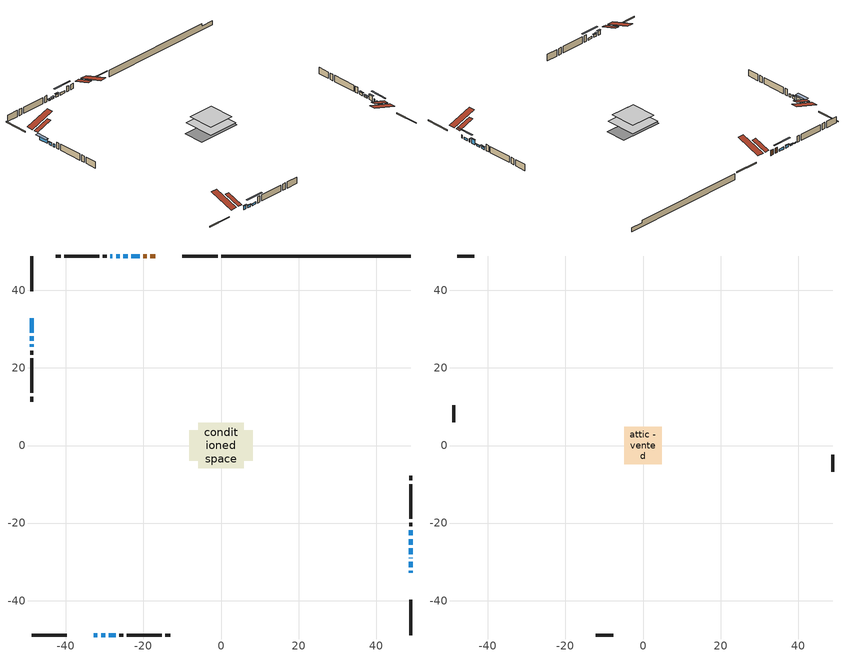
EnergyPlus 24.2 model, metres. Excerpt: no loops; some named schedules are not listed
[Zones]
conditioned space
 floor adiabatic (AdiabaticFloorConstruction): -5.85,-5.85 -5.85,5.85 5.85,5.85 5.85,-5.85 z0.73
 floor foundation (Slab1 construction): -8.23,-3.96 -8.23,3.96 8.23,3.96 8.23,-3.96 z-1.71
 wall outside (RimJoist1 construction): -0.84,48.85 -9.99,48.85 / -48.85,-48.85 -39.71,-48.85 / -48.85,48.85 -48.85,39.71 / 48.85,-48.85 48.85,-39.71 z0.73:1.03
 wall outside (AdiabaticWallConstruction 1): -16.93,48.85 -18.18,48.85 / -19.11,48.85 -20,48.85 z0.73:2.76
 wall outside (AdiabaticWallConstruction): 48.85,-32.77 48.85,-32.35 / 48.85,-29.07 48.85,-28.91 / -48.85,26.13 -48.85,25.41 z0.73:1.95; -32.77,-48.85 -31.85,-48.85 z0.73:2.2; -30.92,-48.85 -29.8,-48.85 / -48.85,28.18 -48.85,27.06 / -24.1,48.85 -25.22,48.85 z0.73:1.7; -48.85,32.77 -48.85,29.11 z0.73:2.25; 48.85,-31.42 48.85,-29.99 z0.73:1.59; -20.93,48.85 -23.17,48.85 / -28.87,-48.85 -27.15,-48.85 z0.73:1.54; 48.85,-27.98 48.85,-26.51 z0.73:2.51; 48.85,-25.58 48.85,-24.11 z0.73:1.29; 48.85,-23.18 48.85,-21.81 z0.73:1.75; -26.14,48.85 -27.06,48.85 z0.73:1.19; -27.98,48.85 -28.5,48.85 z0.73:0.99
 wall outside (Wall1 construction): -29.43,48.85 -30.45,48.85 / -26.22,-48.85 -25.2,-48.85 / -48.85,24.48 -48.85,23.46 / 48.85,-20.88 48.85,-19.86 z0.73:3.17
 wall outside (Wall2 construction): -31.38,48.85 -40.37,48.85 / -24.27,-48.85 -15.27,-48.85 / -48.85,22.53 -48.85,13.53 / 48.85,-18.93 48.85,-9.93 z0.73:3.17
 wall outside (Wall3 construction): -41.3,48.85 -42.57,48.85 / -14.34,-48.85 -13.08,-48.85 / -48.85,12.61 -48.85,11.34 / 48.85,-9 48.85,-7.74 z0.73:3.17
 wall foundation (FoundationWall1 construction): 0.08,48.85,-1.71 0.08,48.85,0.73 43.97,48.85,0.73 43.97,48.85,-0.18 48.85,48.85,-0.18 48.85,48.85,-1.71
 window (WindowConstruction 10): 48.85,-32.77 48.85,-32.35 z0.73:1.95
 window (WindowConstruction 6): -32.77,-48.85 -31.85,-48.85 z0.73:2.2
 window (WindowConstruction 7): -30.92,-48.85 -29.8,-48.85 z0.73:1.7
 window (WindowConstruction 8): -48.85,32.77 -48.85,29.11 z0.73:2.25
 window (WindowConstruction 9): -48.85,28.18 -48.85,27.06 z0.73:1.7
 window (WindowConstruction 13): 48.85,-31.42 48.85,-29.99 z0.73:1.59
 window (WindowConstruction 14): -20.93,48.85 -23.17,48.85 z0.73:1.54
 window (WindowConstruction 15): -28.87,-48.85 -27.15,-48.85 z0.73:1.54
 window (WindowConstruction 11): 48.85,-29.06 48.85,-28.91 z0.73:1.95
 window (WindowConstruction 12): -48.85,26.13 -48.85,25.41 z0.73:1.95
 window (WindowConstruction): 48.85,-27.98 48.85,-26.51 z0.73:2.51
 window (WindowConstruction 1): 48.85,-25.58 48.85,-24.11 z0.73:1.29
 window (WindowConstruction 2): 48.85,-23.18 48.85,-21.81 z0.73:1.74
 window (WindowConstruction 3): -24.1,48.85 -25.21,48.85 z0.73:1.7
 window (WindowConstruction 4): -26.14,48.85 -27.06,48.85 z0.73:1.19
 window (WindowConstruction 5): -27.99,48.85 -28.5,48.85 z0.73:0.98
 door (Door): -16.93,48.85 -18.18,48.85 z0.73:2.76
 door (Door 1): -19.11,48.85 -20,48.85 z0.73:2.76
 ceiling adiabatic (AdiabaticFloorConstruction): 5.85,-5.85 5.85,5.85 -5.85,5.85 -5.85,-5.85 z0.73
 roof outside (Roof2 construction): -16,48.85,3.17 -16,42.61,5.25 -14.36,42.61,5.25 -14.36,48.85,3.17; -33.69,-48.85,3.17 -33.69,-42.61,5.25 -35.34,-42.61,5.25 -35.34,-48.85,3.17; -48.85,33.69,3.17 -42.61,33.69,5.25 -42.61,35.34,5.25 -48.85,35.34,3.17; 48.85,-33.69,3.17 42.61,-33.69,5.25 42.61,-35.34,5.25 48.85,-35.34,3.17
attic - vented
 floor to conditioned space (Floor1 construction Reversed): -4.89,-4.89 -4.89,4.89 4.89,4.89 4.89,-4.89 z3.17
 wall outside (Wall4 construction): -43.5,48.85 -47.92,48.85 / -12.15,-48.85 -7.72,-48.85 / -48.85,10.41 -48.85,5.99 / 48.85,-6.81 48.85,-2.38 z0.73:3.17
 roof outside (Roof1 construction): -13.43,48.85,3.17 -13.43,39.32,6.34 -10.92,39.32,6.34 -10.92,48.85,3.17; -36.27,-48.85,3.17 -36.27,-39.32,6.34 -38.78,-39.32,6.34 -38.78,-48.85,3.17; -48.85,36.27,3.17 -39.32,36.27,6.34 -39.32,38.78,6.34 -48.85,38.78,3.17; 48.85,-36.27,3.17 39.32,-36.27,6.34 39.32,-38.78,6.34 48.85,-38.78,3.17
shading: -31.65,-48.85 -32.97,-48.85 -32.97,-49.26 -31.65,-49.26 z2.4; -29.6,-48.85 -31.12,-48.85 -31.12,-49.26 -29.6,-49.26 z1.9; -48.85,28.5 -48.85,33.37 -50.07,33.37 -50.07,28.5 z2.86; -48.85,26.86 -48.85,28.38 -49.26,28.38 -49.26,26.86 z1.9; 48.85,-27.35 48.85,-34.06 49.26,-34.06 49.26,-27.35 z4.23; -25.81,48.85 -18.29,48.85 -18.29,49.26 -25.81,49.26 z4.18; -24.51,-48.85 -31.51,-48.85 -31.51,-49.26 -24.51,-49.26 z4.18; 48.85,-26.31 48.85,-28.18 49.26,-28.18 49.26,-26.31 z2.71; 48.85,-23.91 48.85,-25.78 49.26,-25.78 49.26,-23.91 z1.49; 48.85,-21.61 48.85,-23.38 49.26,-23.38 49.26,-21.61 z1.95; -25.42,48.85 -23.9,48.85 -23.9,49.26 -25.42,49.26 z1.9; -27.26,48.85 -25.94,48.85 -25.94,49.26 -27.26,49.26 z1.39; -28.7,48.85 -27.79,48.85 -27.79,49.26 -28.7,49.26 z1.18
[Building]
Building 1: Terrain=Suburbs
[Site:Location]
Edmonton Intl AP_AB: Latitude {deg}=53.31; Longitude {deg}=-113.58; Time Zone {hr}=-7; Elevation {m}=723; Keep Site Location Information=Yes
[Site:GroundTemperature:Shallow]
-1.56185, -3.61833, -3.78302, -2.80711, 1.11059, 5.01004, 8.39065, 10.5322, 10.7141, 8.97234, 5.67794, 1.89811
[Site:WaterMainsTemperature]
Calculation Method=Schedule; Temperature Schedule=mains temperature schedule
[Material] Roughness=Rough; Thermal Absorptance=0.9
Name | Thickness {m} | Conductivity {W/m-K} | Density {kg/m3} | Specific Heat {J/kg-K} | Solar Absorptance | Visible Absorptance
asphalt or fiberglass shingles | 0.00635 | 0.162714 | 1121.4 | 1465.45 | 0.4 | 0.4
ceiling loosefill ins | 0.254 | 0.0480833 | 16.02 | 1046.75 | 0.7 | 0.7
ceiling stud and cavity | 0.1397 | 0.289549 | 65.682 | 1177.47 | 0.7 | 0.7
concrete 4.0 in. | 0.1016 | 1.803125 | 2242.8 | 837.4 | 0.7 | 0.7
concrete 8.0 in. | 0.2032 | 1.803125 | 2242.8 | 837.4 | 0.7 | 0.7
door material | 0.04445 | 0.053851 | 512.64 | 1214.23 | 0.7 | 0.7
exterior vertical ins | 0.0483764 | 0.029427 | 32.04 | 1214.23 | 0.7 | 0.7
floor covering | 0.0127 | 0.0433444 | 54.468 | 1339.84 | 0.6 | 0.6
floor rigid ins; wall rigid ins 1 | 0.512978 | 0.029427 | 32.04 | 1214.23 | 0.7 | 0.7
floor stud and cavity | 0.1397 | 1.75129 | 37.0049 | 1207.88 | 0.7 | 0.7
furniture material conditioned space 1 | 0.1524 | 0.115458 | 640.8 | 1214.23 | 0.6 | 0.6
gypsum board | 0.0127 | 0.160291 | 801 | 837.4 | 0.6 | 0.6
gypsum board 1 | 0.0127 | 0.160291 | 801 | 837.4 | 0.7 | 0.7
osb sheathing 0.5 in. | 0.0127 | 0.115458 | 512.64 | 1214.23 | 0.7 | 0.7
osb sheathing 0.75 in. | 0.01905 | 0.115458 | 512.64 | 1214.23 | 0.7 | 0.7
osb sheathing 2.0 in. | 0.0508 | 0.115458 | 512.64 | 1214.23 | 0.7 | 0.7
rim joist stud and cavity | 0.0508 | 0.0314757 | 125.044 | 1163.47 | 0.6 | 0.6
roof rigid ins; wall rigid ins | 0.051816 | 0.029427 | 32.04 | 1214.23 | 0.7 | 0.7
roof stud and cavity | 0.2032 | 0.631348 | 78.34581 | 1123.46 | 0.7 | 0.7
wall stud and cavity | 0.1397 | 0.0974674 | 139.0536 | 1170.24 | 0.7 | 0.7
wall stud and cavity 1 | 0.1397 | 0.211572 | 139.0536 | 1170.24 | 0.7 | 0.7
wall stud and cavity 2 | 0.1397 | 0.347987 | 139.0536 | 1170.24 | 0.7 | 0.7
wall stud and cavity 3 | 0.0889 | 6.1454 | 50.32683 | 1063.81 | 0.6 | 0.6
wall stud and cavity 4 | 0.0889 | 0.380278 | 52.3479 | 1209.89 | 0.7 | 0.7
wall stud and cavity 5 | 0.0889 | 0.391764 | 83.0341 | 1211.67 | 0.7 | 0.7
wood siding | 0.0254 | 0.102417 | 544.68 | 1172.36 | 0.4 | 0.4
wood siding 1 | 0.00254 | 0.102417 | 544.68 | 1172.36 | 0.4 | 0.4
wood siding 2; wood siding 3; wood siding 4 | 0.0254 | 0.102417 | 544.68 | 1172.36 | 0.7 | 0.7
[WindowMaterial:SimpleGlazingSystem]
Name | U-Factor {W/m2-K} | Solar Heat Gain Coefficient
WindowMaterial | 2.16389 | 0.6
WindowMaterial 1 | 2.54261 | 0.58
WindowMaterial 10 | 2.969594 | 0.62
WindowMaterial 11 | 2.29505 | 0.54
WindowMaterial 12 | 2.34388 | 0.52
WindowMaterial 13 | 2.38987 | 0.5
WindowMaterial 2 | 2.44779 | 0.62
WindowMaterial 3 | 2.30584 | 0.54
WindowMaterial 4 | 3.02467 | 0.46
WindowMaterial 5 | 3.06442 | 0.27
WindowMaterial 6 | 2.592007 | 0.56
WindowMaterial 7 | 2.15594 | 0.6
WindowMaterial 8 | 2.986628 | 0.6
WindowMaterial 9 | 3.13539 | 0.43
[Construction]
AdiabaticFloorConstruction: floor stud and cavity, floor rigid ins, osb sheathing 0.75 in., floor covering
AdiabaticWallConstruction: wood siding 3, wall rigid ins 1, wall stud and cavity 4, gypsum board
AdiabaticWallConstruction 1: wood siding 4, wall rigid ins 1, wall stud and cavity 4, gypsum board
Door; Door 1: door material
Floor1 construction Reversed: gypsum board, ceiling stud and cavity, ceiling loosefill ins
FoundationWall1 construction: concrete 8.0 in., gypsum board 1
furniture construction conditioned space 1: furniture material conditioned space 1
PartitionWallConstruction: gypsum board, wall stud and cavity 5, gypsum board
RimJoist1 construction: wood siding 2, osb sheathing 2.0 in., rim joist stud and cavity
Roof1 construction: asphalt or fiberglass shingles
Roof2 construction: asphalt or fiberglass shingles, roof rigid ins, osb sheathing 0.75 in., roof stud and cavity, gypsum board
Slab1 construction: concrete 4.0 in.
Wall1 construction: wood siding, osb sheathing 0.5 in., wall stud and cavity, gypsum board
Wall2 construction: wood siding, wall rigid ins, osb sheathing 0.5 in., wall stud and cavity 1, gypsum board
Wall3 construction: wood siding, wall rigid ins, osb sheathing 0.5 in., wall stud and cavity 2, gypsum board
Wall4 construction: wood siding 1, wall stud and cavity 3
WindowConstruction: WindowMaterial
WindowConstruction 1: WindowMaterial 1
WindowConstruction 10: WindowMaterial 8
WindowConstruction 11: WindowMaterial 9
WindowConstruction 12: WindowMaterial 10
WindowConstruction 13: WindowMaterial 11
WindowConstruction 14: WindowMaterial 12
WindowConstruction 15: WindowMaterial 13
WindowConstruction 2: WindowMaterial 2
WindowConstruction 3; WindowConstruction 7; WindowConstruction 9: WindowMaterial 3
WindowConstruction 4: WindowMaterial 4
WindowConstruction 5: WindowMaterial 5
WindowConstruction 6: WindowMaterial 6
WindowConstruction 8: WindowMaterial 7
[Zone] Multiplier=1; Part of Total Floor Area=Yes
Name | Volume {m3}
attic - vented | 49.3265
conditioned space | 696.6
[Space]
Name | Zone | Volume {m3}
attic - vented 1 | attic - vented | 49.3265
conditioned space 1 | conditioned space | 696.6
[ZoneInfiltration:EffectiveLeakageArea]
infil attic - vented 1: Zone or Space=attic - vented 1; Schedule=Always On Discrete; Effective Air Leakage Area {cm2}=3328; Stack Coefficient=0.0003904; Wind Coefficient=1.33498e-05
[ZoneMixing]
whole house fan mix: Zone or Space=attic - vented; Schedule=Always On Continuous; Design Flow Rate Calculation Method=Flow/Zone; Design Flow Rate {m3/s}=0; Source Zone or Space=conditioned space
[SurfaceProperty:ExposedFoundationPerimeter]
Slab1: Exposed Perimeter Calculation Method=TotalExposedPerimeter; Total Exposed Perimeter {m}=48.767
[InternalMass] Zone or ZoneList=conditioned space; Space or SpaceList=conditioned space 1
Name | Construction | Surface Area {m2}
furniture mass conditioned space 1 | furniture construction conditioned space 1 | 106.852
partition wall mass | PartitionWallConstruction | 267.13
[Lights]
interior lighting: Zone or ZoneList or Space or SpaceList=conditioned space 1; Schedule=interior lighting schedule; Design Level Calculation Method=LightingLevel; Lighting Level {W}=343.2; Return Air Fraction=0; Fraction Radiant=0.6; Fraction Visible=0.2; Fraction Replaceable=1
[People]
occupants: Zone or ZoneList or Space or SpaceList=conditioned space 1; Number of People Schedule=occupants schedule; Number of People Calculation Method=People; Number of People=3; Fraction Radiant=0.314171; Sensible Heat Fraction=0.56303; Activity Level Schedule=occupants activity schedule; Carbon Dioxide Generation Rate {m3/s-W}=0; Enable ASHRAE 55 Comfort Warnings=No; Mean Radiant Temperature Calculation Type=EnclosureAveraged
[ElectricEquipment] Zone or ZoneList or Space or SpaceList=conditioned space 1; Design Level Calculation Method=EquipmentLevel
Name | Schedule | Design Level {W} | Fraction Latent | Fraction Radiant | Fraction Lost
clothes dryer | clothes dryer schedule | 140.772 | 0.015 | 0.081 | 0.85
clothes washer | clothes washer schedule | 32.1985 | 0.03 | 0.162 | 0.7
cooking range | cooking range schedule | 215.147 | 0.08 | 0.432 | 0.2
dishwasher | dishwasher schedule | 66.8632 | 0.3 | 0.18 | 0.4
fridge | fridge schedule | 72.9452 | 0 | 0.6 | 0
mech vent bath fan 0 | mech vent bath fan 0 schedule | 50.2 | 0 | 0 | 1
mech vent bath fan 1 | mech vent bath fan 1 schedule | 50.2 | 0 | 0 | 1
mech vent house fan | mech vent house fan schedule | 0 | 0 | 0 | 1
mech vent house fan cfis | mech vent house fan cfis schedule | 0 | 0 | 0 | 0
mech vent range fan 0 | mech vent range fan 0 schedule | 57 | 0 | 0 | 1
misc plug loads | misc plug loads schedule | 494.7 | 0.045 | 0.513 | 0.1
whole house fan | Always On Discrete | 0 | 0 | 0 | 1
[OtherEquipment] Zone or ZoneList or Space or SpaceList=conditioned space 1; Design Level Calculation Method=EquipmentLevel
Name | Fuel Type | Schedule | Design Level {W} | Fraction Latent | Fraction Radiant | Fraction Lost
clothes dryer 1 | Electricity | clothes dryer schedule | 0 | 0.015 | 0.081 | 0.85
cooking range 1 | Electricity | cooking range schedule | 0 | 0.08 | 0.432 | 0.2
general water use latent | None | general water use schedule | 62.594 | 1 | 0 | 0
general water use sensible | None | general water use schedule | -61.6891 | 0 | 0.6 | 0
mech vent house fan latent load | None | Always On Discrete | 0 | 1 | 0 | 0
mech vent house fan sensible load | None | Always On Discrete | 0 | 0 | 0 | 0
water heater energy adjustment1 | NaturalGas | Always On Discrete | 0.01 | 0 | 0 | 1
[ZoneInfiltration:DesignFlowRate] Zone or ZoneList or Space or SpaceList=conditioned space 1; Schedule=Always On Discrete; Design Flow Rate Calculation Method=Flow/Zone; Design Flow Rate {m3/s}=0
infil flow; natural vent flow; whole house fan flow
[Foundation:Kiva]
Foundation Kiva 1: Initial Indoor Air Temperature {C}=18; Wall Height Above Grade {m}=0.729996; Wall Depth Below Slab {m}=0.2032; Custom Block Material Name 1=exterior vertical ins; Custom Block Depth 1 {m}=2.43998; Custom Block X Position 1 {m}=0.2159; Custom Block Z Position 1 {m}=0
[Foundation:Kiva:Settings]
Soil Conductivity {W/m-K}=0.849921; Soil Density {kg/m3}=1842.3; Soil Specific Heat {J/kg-K}=418.7; Ground Solar Absorptivity=0.9; Ground Thermal Absorptivity=0.9; Ground Surface Roughness {m}=0.03; Far-Field Width {m}=40; Deep-Ground Boundary Condition=ZeroFlux; Deep-Ground Depth {m}=40; Minimum Cell Dimension {m}=0.2; Maximum Cell Growth Coefficient=3; Simulation Timestep=Timestep
[Exterior:Lights]
exterior lighting: Schedule=exterior lighting schedule; Design Level {W}=75.6
[Schedule:Constant]
Name | Hourly Value
Always On Continuous; mech vent house fan schedule; mech vent house fan cfis schedule; Always On Discrete | 1
occupants activity schedule | 117.228
fridge schedule | 0
[Schedule:Week:Daily]
interior lighting schedule Week Rule - Jan1-Jan27: interior lighting schedule day, interior lighting schedule day, interior lighting schedule day, interior lighting schedule day, interior lighting schedule day, interior lighting schedule day, interior lighting schedule day, interior lighting schedule default day, interior lighting schedule default day, interior lighting schedule default day, interior lighting schedule default day, interior lighting schedule default day
interior lighting schedule Week Rule - Jan28-Feb3: interior lighting schedule day, interior lighting schedule day, interior lighting schedule day, interior lighting schedule day, interior lighting schedule day 1, interior lighting schedule day 1, interior lighting schedule day 1, interior lighting schedule default day, interior lighting schedule default day, interior lighting schedule default day, interior lighting schedule default day, interior lighting schedule default day
interior lighting schedule Week Rule - Feb4-Feb24: interior lighting schedule day 1, interior lighting schedule day 1, interior lighting schedule day 1, interior lighting schedule day 1, interior lighting schedule day 1, interior lighting schedule day 1, interior lighting schedule day 1, interior lighting schedule default day, interior lighting schedule default day, interior lighting schedule default day, interior lighting schedule default day, interior lighting schedule default day
interior lighting schedule Week Rule - Feb25-Mar3: interior lighting schedule day 1, interior lighting schedule day 1, interior lighting schedule day 1, interior lighting schedule day 1, interior lighting schedule day 2, interior lighting schedule day 2, interior lighting schedule day 2, interior lighting schedule default day, interior lighting schedule default day, interior lighting schedule default day, interior lighting schedule default day, interior lighting schedule default day
interior lighting schedule Week Rule - Mar4-Mar31: interior lighting schedule day 2, interior lighting schedule day 2, interior lighting schedule day 2, interior lighting schedule day 2, interior lighting schedule day 2, interior lighting schedule day 2, interior lighting schedule day 2, interior lighting schedule default day, interior lighting schedule default day, interior lighting schedule default day, interior lighting schedule default day, interior lighting schedule default day
interior lighting schedule Week Rule - Apr1-Apr28: interior lighting schedule day 3, interior lighting schedule day 3, interior lighting schedule day 3, interior lighting schedule day 3, interior lighting schedule day 3, interior lighting schedule day 3, interior lighting schedule day 3, interior lighting schedule default day, interior lighting schedule default day, interior lighting schedule default day, interior lighting schedule default day, interior lighting schedule default day
interior lighting schedule Week Rule - Apr29-May5: interior lighting schedule day 3, interior lighting schedule day 3, interior lighting schedule day 4, interior lighting schedule day 4, interior lighting schedule day 4, interior lighting schedule day 4, interior lighting schedule day 4, interior lighting schedule default day, interior lighting schedule default day, interior lighting schedule default day, interior lighting schedule default day, interior lighting schedule default day
interior lighting schedule Week Rule - May6-May26: interior lighting schedule day 4, interior lighting schedule day 4, interior lighting schedule day 4, interior lighting schedule day 4, interior lighting schedule day 4, interior lighting schedule day 4, interior lighting schedule day 4, interior lighting schedule default day, interior lighting schedule default day, interior lighting schedule default day, interior lighting schedule default day, interior lighting schedule default day
interior lighting schedule Week Rule - May27-Jun2: interior lighting schedule day 4, interior lighting schedule day 4, interior lighting schedule day 4, interior lighting schedule day 4, interior lighting schedule day 4, interior lighting schedule day 5, interior lighting schedule day 5, interior lighting schedule default day, interior lighting schedule default day, interior lighting schedule default day, interior lighting schedule default day, interior lighting schedule default day
interior lighting schedule Week Rule - Jun3-Jun30: interior lighting schedule day 5, interior lighting schedule day 5, interior lighting schedule day 5, interior lighting schedule day 5, interior lighting schedule day 5, interior lighting schedule day 5, interior lighting schedule day 5, interior lighting schedule default day, interior lighting schedule default day, interior lighting schedule default day, interior lighting schedule default day, interior lighting schedule default day
interior lighting schedule Week Rule - Jul1-Jul28: interior lighting schedule day 6, interior lighting schedule day 6, interior lighting schedule day 6, interior lighting schedule day 6, interior lighting schedule day 6, interior lighting schedule day 6, interior lighting schedule day 6, interior lighting schedule default day, interior lighting schedule default day, interior lighting schedule default day, interior lighting schedule default day, interior lighting schedule default day
interior lighting schedule Week Rule - Jul29-Aug4: interior lighting schedule day 6, interior lighting schedule day 6, interior lighting schedule day 6, interior lighting schedule day 7, interior lighting schedule day 7, interior lighting schedule day 7, interior lighting schedule day 7, interior lighting schedule default day, interior lighting schedule default day, interior lighting schedule default day, interior lighting schedule default day, interior lighting schedule default day
interior lighting schedule Week Rule - Aug5-Aug25: interior lighting schedule day 7, interior lighting schedule day 7, interior lighting schedule day 7, interior lighting schedule day 7, interior lighting schedule day 7, interior lighting schedule day 7, interior lighting schedule day 7, interior lighting schedule default day, interior lighting schedule default day, interior lighting schedule default day, interior lighting schedule default day, interior lighting schedule default day
interior lighting schedule Week Rule - Aug26-Sep1: interior lighting schedule day 7, interior lighting schedule day 7, interior lighting schedule day 7, interior lighting schedule day 7, interior lighting schedule day 7, interior lighting schedule day 7, interior lighting schedule day 8, interior lighting schedule default day, interior lighting schedule default day, interior lighting schedule default day, interior lighting schedule default day, interior lighting schedule default day
interior lighting schedule Week Rule - Sep2-Sep29: interior lighting schedule day 8, interior lighting schedule day 8, interior lighting schedule day 8, interior lighting schedule day 8, interior lighting schedule day 8, interior lighting schedule day 8, interior lighting schedule day 8, interior lighting schedule default day, interior lighting schedule default day, interior lighting schedule default day, interior lighting schedule default day, interior lighting schedule default day
interior lighting schedule Week Rule - Sep30-Oct6: interior lighting schedule day 8, interior lighting schedule day 9, interior lighting schedule day 9, interior lighting schedule day 9, interior lighting schedule day 9, interior lighting schedule day 9, interior lighting schedule day 9, interior lighting schedule default day, interior lighting schedule default day, interior lighting schedule default day, interior lighting schedule default day, interior lighting schedule default day
interior lighting schedule Week Rule - Oct7-Oct27: interior lighting schedule day 9, interior lighting schedule day 9, interior lighting schedule day 9, interior lighting schedule day 9, interior lighting schedule day 9, interior lighting schedule day 9, interior lighting schedule day 9, interior lighting schedule default day, interior lighting schedule default day, interior lighting schedule default day, interior lighting schedule default day, interior lighting schedule default day
interior lighting schedule Week Rule - Oct28-Nov3: interior lighting schedule day 9, interior lighting schedule day 9, interior lighting schedule day 9, interior lighting schedule day 9, interior lighting schedule day 10, interior lighting schedule day 10, interior lighting schedule day 10, interior lighting schedule default day, interior lighting schedule default day, interior lighting schedule default day, interior lighting schedule default day, interior lighting schedule default day
interior lighting schedule Week Rule - Nov4-Nov24: interior lighting schedule day 10, interior lighting schedule day 10, interior lighting schedule day 10, interior lighting schedule day 10, interior lighting schedule day 10, interior lighting schedule day 10, interior lighting schedule day 10, interior lighting schedule default day, interior lighting schedule default day, interior lighting schedule default day, interior lighting schedule default day, interior lighting schedule default day
interior lighting schedule Week Rule - Nov25-Dec1: interior lighting schedule day 10, interior lighting schedule day 10, interior lighting schedule day 10, interior lighting schedule day 10, interior lighting schedule day 10, interior lighting schedule day 10, interior lighting schedule day 11, interior lighting schedule default day, interior lighting schedule default day, interior lighting schedule default day, interior lighting schedule default day, interior lighting schedule default day
interior lighting schedule Week Rule - Dec2-Dec31: interior lighting schedule day 11, interior lighting schedule day 11, interior lighting schedule day 11, interior lighting schedule day 11, interior lighting schedule day 11, interior lighting schedule day 11, interior lighting schedule day 11, interior lighting schedule default day, interior lighting schedule default day, interior lighting schedule default day, interior lighting schedule default day, interior lighting schedule default day
occupants schedule Week Rule - Jan1-Dec31: occupants schedule day, occupants schedule day, occupants schedule day, occupants schedule day, occupants schedule day, occupants schedule day, occupants schedule day, occupants schedule default day, occupants schedule default day, occupants schedule default day, occupants schedule default day, occupants schedule default day
clothes dryer schedule Week Rule - Jan1-Dec31: clothes dryer schedule day, clothes dryer schedule day, clothes dryer schedule day, clothes dryer schedule day, clothes dryer schedule day, clothes dryer schedule day, clothes dryer schedule day, clothes dryer schedule default day, clothes dryer schedule default day, clothes dryer schedule default day, clothes dryer schedule default day, clothes dryer schedule default day
clothes washer schedule Week Rule - Jan1-Dec31: clothes washer schedule day, clothes washer schedule day, clothes washer schedule day, clothes washer schedule day, clothes washer schedule day, clothes washer schedule day, clothes washer schedule day, clothes washer schedule default day, clothes washer schedule default day, clothes washer schedule default day, clothes washer schedule default day, clothes washer schedule default day
cooking range schedule Week Rule - Jan1-Dec31: cooking range schedule day, cooking range schedule day, cooking range schedule day, cooking range schedule day, cooking range schedule day, cooking range schedule day, cooking range schedule day, cooking range schedule default day, cooking range schedule default day, cooking range schedule default day, cooking range schedule default day, cooking range schedule default day
dishwasher schedule Week Rule - Jan1-Dec31: dishwasher schedule day, dishwasher schedule day, dishwasher schedule day, dishwasher schedule day, dishwasher schedule day, dishwasher schedule day, dishwasher schedule day, dishwasher schedule default day, dishwasher schedule default day, dishwasher schedule default day, dishwasher schedule default day, dishwasher schedule default day
mech vent bath fan 0 schedule Week Rule - Jan1-Dec31: mech vent bath fan 0 schedule day, mech vent bath fan 0 schedule day, mech vent bath fan 0 schedule day, mech vent bath fan 0 schedule day, mech vent bath fan 0 schedule day, mech vent bath fan 0 schedule day, mech vent bath fan 0 schedule day, mech vent bath fan 0 schedule default day, mech vent bath fan 0 schedule default day, mech vent bath fan 0 schedule default day, mech vent bath fan 0 schedule default day, mech vent bath fan 0 schedule default day
mech vent bath fan 1 schedule Week Rule - Jan1-Dec31: mech vent bath fan 1 schedule day, mech vent bath fan 1 schedule day, mech vent bath fan 1 schedule day, mech vent bath fan 1 schedule day, mech vent bath fan 1 schedule day, mech vent bath fan 1 schedule day, mech vent bath fan 1 schedule day, mech vent bath fan 1 schedule default day, mech vent bath fan 1 schedule default day, mech vent bath fan 1 schedule default day, mech vent bath fan 1 schedule default day, mech vent bath fan 1 schedule default day
mech vent range fan 0 schedule Week Rule - Jan1-Dec31: mech vent range fan 0 schedule day, mech vent range fan 0 schedule day, mech vent range fan 0 schedule day, mech vent range fan 0 schedule day, mech vent range fan 0 schedule day, mech vent range fan 0 schedule day, mech vent range fan 0 schedule day, mech vent range fan 0 schedule default day, mech vent range fan 0 schedule default day, mech vent range fan 0 schedule default day, mech vent range fan 0 schedule default day, mech vent range fan 0 schedule default day
misc plug loads schedule Week Rule - Jan1-Dec31: misc plug loads schedule day, misc plug loads schedule day, misc plug loads schedule day, misc plug loads schedule day, misc plug loads schedule day, misc plug loads schedule day, misc plug loads schedule day, misc plug loads schedule default day, misc plug loads schedule default day, misc plug loads schedule default day, misc plug loads schedule default day, misc plug loads schedule default day
general water use schedule Week Rule - Jan1-Dec31: general water use schedule day, general water use schedule day, general water use schedule day, general water use schedule day, general water use schedule day, general water use schedule day, general water use schedule day, general water use schedule default day, general water use schedule default day, general water use schedule default day, general water use schedule default day, general water use schedule default day
exterior lighting schedule Week Rule - Jan1-Jan27: exterior lighting schedule day, exterior lighting schedule day, exterior lighting schedule day, exterior lighting schedule day, exterior lighting schedule day, exterior lighting schedule day, exterior lighting schedule day, exterior lighting schedule default day, exterior lighting schedule default day, exterior lighting schedule default day, exterior lighting schedule default day, exterior lighting schedule default day
exterior lighting schedule Week Rule - Jan28-Feb3: exterior lighting schedule day, exterior lighting schedule day, exterior lighting schedule day, exterior lighting schedule day, exterior lighting schedule day 1, exterior lighting schedule day 1, exterior lighting schedule day 1, exterior lighting schedule default day, exterior lighting schedule default day, exterior lighting schedule default day, exterior lighting schedule default day, exterior lighting schedule default day
exterior lighting schedule Week Rule - Feb4-Feb24: exterior lighting schedule day 1, exterior lighting schedule day 1, exterior lighting schedule day 1, exterior lighting schedule day 1, exterior lighting schedule day 1, exterior lighting schedule day 1, exterior lighting schedule day 1, exterior lighting schedule default day, exterior lighting schedule default day, exterior lighting schedule default day, exterior lighting schedule default day, exterior lighting schedule default day
exterior lighting schedule Week Rule - Feb25-Mar3: exterior lighting schedule day 1, exterior lighting schedule day 1, exterior lighting schedule day 1, exterior lighting schedule day 1, exterior lighting schedule day 2, exterior lighting schedule day 2, exterior lighting schedule day 2, exterior lighting schedule default day, exterior lighting schedule default day, exterior lighting schedule default day, exterior lighting schedule default day, exterior lighting schedule default day
exterior lighting schedule Week Rule - Mar4-Mar31: exterior lighting schedule day 2, exterior lighting schedule day 2, exterior lighting schedule day 2, exterior lighting schedule day 2, exterior lighting schedule day 2, exterior lighting schedule day 2, exterior lighting schedule day 2, exterior lighting schedule default day, exterior lighting schedule default day, exterior lighting schedule default day, exterior lighting schedule default day, exterior lighting schedule default day
exterior lighting schedule Week Rule - Apr1-Apr28: exterior lighting schedule day 3, exterior lighting schedule day 3, exterior lighting schedule day 3, exterior lighting schedule day 3, exterior lighting schedule day 3, exterior lighting schedule day 3, exterior lighting schedule day 3, exterior lighting schedule default day, exterior lighting schedule default day, exterior lighting schedule default day, exterior lighting schedule default day, exterior lighting schedule default day
exterior lighting schedule Week Rule - Apr29-May5: exterior lighting schedule day 3, exterior lighting schedule day 3, exterior lighting schedule day 4, exterior lighting schedule day 4, exterior lighting schedule day 4, exterior lighting schedule day 4, exterior lighting schedule day 4, exterior lighting schedule default day, exterior lighting schedule default day, exterior lighting schedule default day, exterior lighting schedule default day, exterior lighting schedule default day
exterior lighting schedule Week Rule - May6-May26: exterior lighting schedule day 4, exterior lighting schedule day 4, exterior lighting schedule day 4, exterior lighting schedule day 4, exterior lighting schedule day 4, exterior lighting schedule day 4, exterior lighting schedule day 4, exterior lighting schedule default day, exterior lighting schedule default day, exterior lighting schedule default day, exterior lighting schedule default day, exterior lighting schedule default day
exterior lighting schedule Week Rule - May27-Jun2: exterior lighting schedule day 4, exterior lighting schedule day 4, exterior lighting schedule day 4, exterior lighting schedule day 4, exterior lighting schedule day 4, exterior lighting schedule day 5, exterior lighting schedule day 5, exterior lighting schedule default day, exterior lighting schedule default day, exterior lighting schedule default day, exterior lighting schedule default day, exterior lighting schedule default day
[Schedule:Year]
interior lighting schedule: interior lighting schedule Week Rule - Jan1-Jan27, 1, 1, 1, 27, interior lighting schedule Week Rule - Jan28-Feb3, 1, 28, 2, 3, interior lighting schedule Week Rule - Feb4-Feb24, 2, 4, 2, 24, interior lighting schedule Week Rule - Feb25-Mar3, 2, 25, 3, 3, interior lighting schedule Week Rule - Mar4-Mar31, 3, 4, 3, 31, interior lighting schedule Week Rule - Apr1-Apr28, 4, 1, 4, 28, interior lighting schedule Week Rule - Apr29-May5, 4, 29, 5, 5, interior lighting schedule Week Rule - May6-May26, 5, 6, 5, 26, interior lighting schedule Week Rule - May27-Jun2, 5, 27, 6, 2, interior lighting schedule Week Rule - Jun3-Jun30, 6, 3, 6, 30, interior lighting schedule Week Rule - Jul1-Jul28, 7, 1, 7, 28, interior lighting schedule Week Rule - Jul29-Aug4, 7, 29, 8, 4, interior lighting schedule Week Rule - Aug5-Aug25, 8, 5, 8, 25, interior lighting schedule Week Rule - Aug26-Sep1, 8, 26, 9, 1, interior lighting schedule Week Rule - Sep2-Sep29, 9, 2, 9, 29, interior lighting schedule Week Rule - Sep30-Oct6, 9, 30, 10, 6, interior lighting schedule Week Rule - Oct7-Oct27, 10, 7, 10, 27, interior lighting schedule Week Rule - Oct28-Nov3, 10, 28, 11, 3, interior lighting schedule Week Rule - Nov4-Nov24, 11, 4, 11, 24, interior lighting schedule Week Rule - Nov25-Dec1, 11, 25, 12, 1, interior lighting schedule Week Rule - Dec2-Dec31, 12, 2, 12, 31
occupants schedule: occupants schedule Week Rule - Jan1-Dec31, 1, 1, 12, 31
clothes dryer schedule: clothes dryer schedule Week Rule - Jan1-Dec31, 1, 1, 12, 31
clothes washer schedule: clothes washer schedule Week Rule - Jan1-Dec31, 1, 1, 12, 31
cooking range schedule: cooking range schedule Week Rule - Jan1-Dec31, 1, 1, 12, 31
dishwasher schedule: dishwasher schedule Week Rule - Jan1-Dec31, 1, 1, 12, 31
mech vent bath fan 0 schedule: mech vent bath fan 0 schedule Week Rule - Jan1-Dec31, 1, 1, 12, 31
mech vent bath fan 1 schedule: mech vent bath fan 1 schedule Week Rule - Jan1-Dec31, 1, 1, 12, 31
mech vent range fan 0 schedule: mech vent range fan 0 schedule Week Rule - Jan1-Dec31, 1, 1, 12, 31
misc plug loads schedule: misc plug loads schedule Week Rule - Jan1-Dec31, 1, 1, 12, 31
general water use schedule: general water use schedule Week Rule - Jan1-Dec31, 1, 1, 12, 31
exterior lighting schedule: exterior lighting schedule Week Rule - Jan1-Jan27, 1, 1, 1, 27, exterior lighting schedule Week Rule - Jan28-Feb3, 1, 28, 2, 3, exterior lighting schedule Week Rule - Feb4-Feb24, 2, 4, 2, 24, exterior lighting schedule Week Rule - Feb25-Mar3, 2, 25, 3, 3, exterior lighting schedule Week Rule - Mar4-Mar31, 3, 4, 3, 31, exterior lighting schedule Week Rule - Apr1-Apr28, 4, 1, 4, 28, exterior lighting schedule Week Rule - Apr29-May5, 4, 29, 5, 5, exterior lighting schedule Week Rule - May6-May26, 5, 6, 5, 26, exterior lighting schedule Week Rule - May27-Jun2, 5, 27, 6, 2, exterior lighting schedule Week Rule - Jun3-Jun30, 6, 3, 6, 30, exterior lighting schedule Week Rule - Jul1-Jul28, 7, 1, 7, 28, exterior lighting schedule Week Rule - Jul29-Aug4, 7, 29, 8, 4, exterior lighting schedule Week Rule - Aug5-Aug25, 8, 5, 8, 25, exterior lighting schedule Week Rule - Aug26-Sep1, 8, 26, 9, 1, exterior lighting schedule Week Rule - Sep2-Sep29, 9, 2, 9, 29, exterior lighting schedule Week Rule - Sep30-Oct6, 9, 30, 10, 6, exterior lighting schedule Week Rule - Oct7-Oct27, 10, 7, 10, 27, exterior lighting schedule Week Rule - Oct28-Nov3, 10, 28, 11, 3, exterior lighting schedule Week Rule - Nov4-Nov24, 11, 4, 11, 24, exterior lighting schedule Week Rule - Nov25-Dec1, 11, 25, 12, 1, exterior lighting schedule Week Rule - Dec2-Dec31, 12, 2, 12, 31
[Schedule:Compact]
mains temperature schedule: Through: 01/01, For: AllDays, Until: 24:00, 3.97167, Through: 01/02, For: AllDays, Until: 24:00, 3.90778, Through: 01/03, For: AllDays, Until: 24:00, 3.84556, Through: 01/04, For: AllDays, Until: 24:00, 3.78389, Through: 01/05, For: AllDays, Until: 24:00, 3.72278, Through: 01/06, For: AllDays, Until: 24:00, 3.66278, Through: 01/07, For: AllDays, Until: 24:00, 3.60389, Through: 01/08, For: AllDays, Until: 24:00, 3.54556, Through: 01/09, For: AllDays, Until: 24:00, 3.48833, Through: 01/10, For: AllDays, Until: 24:00, 3.43167, Through: 01/11, For: AllDays, Until: 24:00, 3.37611, Through: 01/12, For: AllDays, Until: 24:00, 3.32167, Through: 01/13, For: AllDays, Until: 24:00, 3.26833, Through: 01/14, For: AllDays, Until: 24:00, 3.21556, Through: 01/15, For: AllDays, Until: 24:00, 3.16444, Through: 01/16, For: AllDays, Until: 24:00, 3.11389, Through: 01/17, For: AllDays, Until: 24:00, 3.06444, Through: 01/18, For: AllDays, Until: 24:00, 3.01611, Through: 01/19, For: AllDays, Until: 24:00, 2.96889, Through: 01/20, For: AllDays, Until: 24:00, 2.92278, Through: 01/21, For: AllDays, Until: 24:00, 2.87722, Through: 01/22, For: AllDays, Until: 24:00, 2.83333, Through: 01/23, For: AllDays, Until: 24:00, 2.79056, Through: 01/24, For: AllDays, Until: 24:00, 2.74889, Through: 01/25, For: AllDays, Until: 24:00, 2.70833, Through: 01/26, For: AllDays, Until: 24:00, 2.66889, Through: 01/27, For: AllDays, Until: 24:00, 2.63056, Through: 01/28, For: AllDays, Until: 24:00, 2.59333, Through: 01/29, For: AllDays, Until: 24:00, 2.55778, Through: 01/30, For: AllDays, Until: 24:00, 2.52278, Through: 01/31, For: AllDays, Until: 24:00, 2.48944, Through: 02/01, For: AllDays, Until: 24:00, 2.45722, Through: 02/02, For: AllDays, Until: 24:00, 2.42611, Through: 02/03, For: AllDays, Until: 24:00, 2.39667, Through: 02/04, For: AllDays, Until: 24:00, 2.36833, Through: 02/05, For: AllDays, Until: 24:00, 2.34111, Through: 02/06, For: AllDays, Until: 24:00, 2.315, Through: 02/07, For: AllDays, Until: 24:00, 2.29056, Through: 02/08, For: AllDays, Until: 24:00, 2.26722, Through: 02/09, For: AllDays, Until: 24:00, 2.245, Through: 02/10, For: AllDays, Until: 24:00, 2.22444, Through: 02/11, For: AllDays, Until: 24:00, 2.20444, Through: 02/12, For: AllDays, Until: 24:00, 2.18667, Through: 02/13, For: AllDays, Until: 24:00, 2.17, Through: 02/14, For: AllDays, Until: 24:00, 2.15444, Through: 02/15, For: AllDays, Until: 24:00, 2.14, Through: 02/16, For: AllDays, Until: 24:00, 2.12722, Through: 02/17, For: AllDays, Until: 24:00, 2.11556, Through: 02/18, For: AllDays, Until: 24:00, 2.10556, Through: 02/19, For: AllDays, Until: 24:00, 2.09667, Through: 02/20, For: AllDays, Until: 24:00, 2.08889, Through: 02/21, For: AllDays, Until: 24:00, 2.08278, Through: 02/22, For: AllDays, Until: 24:00, 2.07833, Through: 02/23, For: AllDays, Until: 24:00, 2.07444, Through: 02/24, For: AllDays, Until: 24:00, 2.07278, Through: 02/25, For: AllDays, Until: 24:00, 2.07167, Through: 02/26, For: AllDays, Until: 24:00, 2.07222, Through: 02/27, For: AllDays, Until: 24:00, 2.07444, Through: 02/28, For: AllDays, Until: 24:00, 2.07778, Through: 03/01, For: AllDays, Until: 24:00, 2.08222, Through: 03/02, For: AllDays, Until: 24:00, 2.08833, Through: 03/03, For: AllDays, Until: 24:00, 2.09556, Through: 03/04, For: AllDays, Until: 24:00, 2.10444, Through: 03/05, For: AllDays, Until: 24:00, 2.11444, Through: 03/06, For: AllDays, Until: 24:00, 2.12556, Through: 03/07, For: AllDays, Until: 24:00, 2.13833, Through: 03/08, For: AllDays, Until: 24:00, 2.15278, Through: 03/09, For: AllDays, Until: 24:00, 2.16778, Through: 03/10, For: AllDays, Until: 24:00, 2.18444, Through: 03/11, For: AllDays, Until: 24:00, 2.20278, Through: 03/12, For: AllDays, Until: 24:00, 2.22167, Through: 03/13, For: AllDays, Until: 24:00, 2.24278, Through: 03/14, For: AllDays, Until: 24:00, 2.26444, Through: 03/15, For: AllDays, Until: 24:00, 2.28778, Through: 03/16, For: AllDays, Until: 24:00, 2.31222, Through: 03/17, For: AllDays, Until: 24:00, 2.33778, Through: 03/18, For: AllDays, Until: 24:00, 2.365, Through: 03/19, For: AllDays, Until: 24:00, 2.39333, Through: 03/20, For: AllDays, Until: 24:00, 2.42278, Through: 03/21, For: AllDays, Until: 24:00, 2.45389, Through: 03/22, For: AllDays, Until: 24:00, 2.48611, Through: 03/23, For: AllDays, Until: 24:00, 2.51889, Through: 03/24, For: AllDays, Until: 24:00, 2.55389, Through: 03/25, For: AllDays, Until: 24:00, 2.58944, Through: 03/26, For: AllDays, Until: 24:00, 2.62611, Through: 03/27, For: AllDays, Until: 24:00, 2.66444, Through: 03/28, For: AllDays, Until: 24:00, 2.70389, Through: 03/29, For: AllDays, Until: 24:00, 2.74389, Through: 03/30, For: AllDays, Until: 24:00, 2.78556, Through: 03/31, For: AllDays, Until: 24:00, 2.82833, Through: 04/01, For: AllDays, Until: 24:00, 2.87222, Through: 04/02, For: AllDays, Until: 24:00, 2.91722, Through: 04/03, For: AllDays, Until: 24:00, 2.96333, Through: 04/04, For: AllDays, Until: 24:00, 3.01056, Through: 04/05, For: AllDays, Until: 24:00, 3.05889, Through: 04/06, For: AllDays, Until: 24:00, 3.10833, Through: 04/07, For: AllDays, Until: 24:00, 3.15833, Through: 04/08, For: AllDays, Until: 24:00, 3.21, Through: 04/09, For: AllDays, Until: 24:00, 3.26222, Through: 04/10, For: AllDays, Until: 24:00, 3.31556, Through: 04/11, For: AllDays, Until: 24:00, 3.37, Through: 04/12, For: AllDays, Until: 24:00, 3.42556, Through: 04/13, For: AllDays, Until: 24:00, 3.48167, Through: 04/14, For: AllDays, Until: 24:00, 3.53889, Through: 04/15, For: AllDays, Until: 24:00, 3.59722, Through: 04/16, For: AllDays, Until: 24:00, 3.65611, Through: 04/17, For: AllDays, Until: 24:00, 3.71611, Through: 04/18, For: AllDays, Until: 24:00, 3.77667, Through: 04/19, For: AllDays, Until: 24:00, 3.83833, Through: 04/20, For: AllDays, Until: 24:00, 3.90111, Through: 04/21, For: AllDays, Until: 24:00, 3.96444, Through: 04/22, For: AllDays, Until: 24:00, 4.02833, Through: 04/23, For: AllDays, Until: 24:00, 4.09333, Through: 04/24, For: AllDays, Until: 24:00, 4.15889, Through: 04/25, For: AllDays, Until: 24:00, 4.225, Through: 04/26, For: AllDays, Until: 24:00, 4.29222, Through: 04/27, For: AllDays, Until: 24:00, 4.36, Through: 04/28, For: AllDays, Until: 24:00, 4.42833, Through: 04/29, For: AllDays, Until: 24:00, 4.49722, Through: 04/30, For: AllDays, Until: 24:00, 4.56667, Through: 05/01, For: AllDays, Until: 24:00, 4.63722, Through: 05/02, For: AllDays, Until: 24:00, 4.70833, Through: 05/03, For: AllDays, Until: 24:00, 4.77944, Through: 05/04, For: AllDays, Until: 24:00, 4.85167, Through: 05/05, For: AllDays, Until: 24:00, 4.92389, Through: 05/06, For: AllDays, Until: 24:00, 4.99722, Through: 05/07, For: AllDays, Until: 24:00, 5.07056, Through: 05/08, For: AllDays, Until: 24:00, 5.145, Through: 05/09, For: AllDays, Until: 24:00, 5.21944, Through: 05/10, For: AllDays, Until: 24:00, 5.29389, Through: 05/11, For: AllDays, Until: 24:00, 5.36944, Through: 05/12, For: AllDays, Until: 24:00, 5.445, Through: 05/13, For: AllDays, Until: 24:00, 5.52111, Through: 05/14, For: AllDays, Until: 24:00, 5.59722, Through: 05/15, For: AllDays, Until: 24:00, 5.67389, Through: 05/16, For: AllDays, Until: 24:00, 5.75056, Through: 05/17, For: AllDays, Until: 24:00, 5.82778, Through: 05/18, For: AllDays, Until: 24:00, 5.90556, Through: 05/19, For: AllDays, Until: 24:00, 5.98278, Through: 05/20, For: AllDays, Until: 24:00, 6.06056, Through: 05/21, For: AllDays, Until: 24:00, 6.13889, Through: 05/22, For: AllDays, Until: 24:00, 6.21667, Through: 05/23, For: AllDays, Until: 24:00, 6.295, Through: 05/24, For: AllDays, Until: 24:00, 6.37333, Through: 05/25, For: AllDays, Until: 24:00, 6.45222, Through: 05/26, For: AllDays, Until: 24:00, 6.53056, Through: 05/27, For: AllDays, Until: 24:00, 6.60889, Through: 05/28, For: AllDays, Until: 24:00, 6.68778, Through: 05/29, For: AllDays, Until: 24:00, 6.76611, Through: 05/30, For: AllDays, Until: 24:00, 6.84444, Through: 05/31, For: AllDays, Until: 24:00, 6.92278, Through: 06/01, For: AllDays, Until: 24:00, 7.00111, Through: 06/02, For: AllDays, Until: 24:00, 7.07944, Through: 06/03, For: AllDays, Until: 24:00, 7.15778, Through: 06/04, For: AllDays, Until: 24:00, 7.23556, Through: 06/05, For: AllDays, Until: 24:00, 7.31333, Through: 06/06, For: AllDays, Until: 24:00, 7.39056, Through: 06/07, For: AllDays, Until: 24:00, 7.46833, Through: 06/08, For: AllDays, Until: 24:00, 7.545, Through: 06/09, For: AllDays, Until: 24:00, 7.62222, Through: 06/10, For: AllDays, Until: 24:00, 7.69833, Through: 06/11, For: AllDays, Until: 24:00, 7.775, Through: 06/12, For: AllDays, Until: 24:00, 7.85056, Through: 06/13, For: AllDays, Until: 24:00, 7.92611, Through: 06/14, For: AllDays, Until: 24:00, 8.00111, Through: 06/15, For: AllDays, Until: 24:00, 8.07611, Through: 06/16, For: AllDays, Until: 24:00, 8.15056, Through: 06/17, For: AllDays, Until: 24:00, 8.22389, Through: 06/18, For: AllDays, Until: 24:00, 8.29778, Through: 06/19, For: AllDays, Until: 24:00, 8.37056, Through: 06/20, For: AllDays, Until: 24:00, 8.44278, Through: 06/21, For: AllDays, Until: 24:00, 8.51444, Through: 06/22, For: AllDays, Until: 24:00, 8.58611, Through: 06/23, For: AllDays, Until: 24:00, 8.65667, Through: 06/24, For: AllDays, Until: 24:00, 8.72667, Through: 06/25, For: AllDays, Until: 24:00, 8.79611, Through: 06/26, For: AllDays, Until: 24:00, 8.865, Through: 06/27, For: AllDays, Until: 24:00, 8.93333, Through: 06/28, For: AllDays, Until: 24:00, 9.00056, Through: 06/29, For: AllDays, Until: 24:00, 9.06778, Through: 06/30, For: AllDays, Until: 24:00, 9.13333, Through: 07/01, For: AllDays, Until: 24:00, 9.19889, Through: 07/02, For: AllDays, Until: 24:00, 9.26333, Through: 07/03, For: AllDays, Until: 24:00, 9.32722, Through: 07/04, For: AllDays, Until: 24:00, 9.39056, Through: 07/05, For: AllDays, Until: 24:00, 9.45278, Through: 07/06, For: AllDays, Until: 24:00, 9.51389, Through: 07/07, For: AllDays, Until: 24:00, 9.57444, Through: 07/08, For: AllDays, Until: 24:00, 9.63389, Through: 07/09, For: AllDays, Until: 24:00, 9.69278, Through: 07/10, For: AllDays, Until: 24:00, 9.75056, Through: 07/11, For: AllDays, Until: 24:00, 9.80778, Through: 07/12, For: AllDays, Until: 24:00, 9.86333, Through: 07/13, For: AllDays, Until: 24:00, 9.91833, Through: 07/14, For: AllDays, Until: 24:00, 9.97278, Through: 07/15, For: AllDays, Until: 24:00, 10.0256, Through: 07/16, For: AllDays, Until: 24:00, 10.0778, Through: 07/17, For: AllDays, Until: 24:00, 10.1289, Through: 07/18, For: AllDays, Until: 24:00, 10.1789, Through: 07/19, For: AllDays, Until: 24:00, 10.2278, Through: 07/20, For: AllDays, Until: 24:00, 10.2756, Through: 07/21, For: AllDays, Until: 24:00, 10.3222, Through: 07/22, For: AllDays, Until: 24:00, 10.3683, Through: 07/23, For: AllDays, Until: 24:00, 10.4128, Through: 07/24, For: AllDays, Until: 24:00, 10.4561, Through: 07/25, For: AllDays, Until: 24:00, 10.4989, Through: 07/26, For: AllDays, Until: 24:00, 10.54, Through: 07/27, For: AllDays, Until: 24:00, 10.58, Through: 07/28, For: AllDays, Until: 24:00, 10.6189, Through: 07/29, For: AllDays, Until: 24:00, 10.6567, Through: 07/30, For: AllDays, Until: 24:00, 10.6928, Through: 07/31, For: AllDays, Until: 24:00, 10.7283, Through: 08/01, For: AllDays, Until: 24:00, 10.7622, Through: 08/02, For: AllDays, Until: 24:00, 10.7956, Through: 08/03, For: AllDays, Until: 24:00, 10.8272, Through: 08/04, For: AllDays, Until: 24:00, 10.8572, Through: 08/05, For: AllDays, Until: 24:00, 10.8867, Through: 08/06, For: AllDays, Until: 24:00, 10.9144, Through: 08/07, For: AllDays, Until: 24:00, 10.9411, Through: 08/08, For: AllDays, Until: 24:00, 10.9667, Through: 08/09, For: AllDays, Until: 24:00, 10.9906, Through: 08/10, For: AllDays, Until: 24:00, 11.0133, Through: 08/11, For: AllDays, Until: 24:00, 11.035, Through: 08/12, For: AllDays, Until: 24:00, 11.055, Through: 08/13, For: AllDays, Until: 24:00, 11.0739, Through: 08/14, For: AllDays, Until: 24:00, 11.0917, Through: 08/15, For: AllDays, Until: 24:00, 11.1078, Through: 08/16, For: AllDays, Until: 24:00, 11.1228, Through: 08/17, For: AllDays, Until: 24:00, 11.1361, Through: 08/18, For: AllDays, Until: 24:00, 11.1483, Through: 08/19, For: AllDays, Until: 24:00, 11.1594, Through: 08/20, For: AllDays, Until: 24:00, 11.1689, Through: 08/21, For: AllDays, Until: 24:00, 11.1772, Through: 08/22, For: AllDays, Until: 24:00, 11.1844, Through: 08/23, For: AllDays, Until: 24:00, 11.19, Through: 08/24, For: AllDays, Until: 24:00, 11.1939, Through: 08/25, For: AllDays, Until: 24:00, 11.1967, Through: 08/26, For: AllDays, Until: 24:00, 11.1983, Through: 08/27, For: AllDays, Until: 24:00, 11.1983, Through: 08/28, For: AllDays, Until: 24:00, 11.1972, Through: 08/29, For: AllDays, Until: 24:00, 11.195, Through: 08/30, For: AllDays, Until: 24:00, 11.1911, Through: 08/31, For: AllDays, Until: 24:00, 11.1856, Through: 09/01, For: AllDays, Until: 24:00, 11.1789, Through: 09/02, For: AllDays, Until: 24:00, 11.1711, Through: 09/03, For: AllDays, Until: 24:00, 11.1617, Through: 09/04, For: AllDays, Until: 24:00, 11.1511, Through: 09/05, For: AllDays, Until: 24:00, 11.1394, Through: 09/06, For: AllDays, Until: 24:00, 11.1261, Through: 09/07, For: AllDays, Until: 24:00, 11.1111, Through: 09/08, For: AllDays, Until: 24:00, 11.0956, Through: 09/09, For: AllDays, Until: 24:00, 11.0778, Through: 09/10, For: AllDays, Until: 24:00, 11.0594, Through: 09/11, For: AllDays, Until: 24:00, 11.0394, Through: 09/12, For: AllDays, Until: 24:00, 11.0183, Through: 09/13, For: AllDays, Until: 24:00, 10.9961, Through: 09/14, For: AllDays, Until: 24:00, 10.9722, Through: 09/15, For: AllDays, Until: 24:00, 10.9472, Through: 09/16, For: AllDays, Until: 24:00, 10.9206, Through: 09/17, For: AllDays, Until: 24:00, 10.8928, Through: 09/18, For: AllDays, Until: 24:00, 10.8639, Through: 09/19, For: AllDays, Until: 24:00, 10.8339, Through: 09/20, For: AllDays, Until: 24:00, 10.8028, Through: 09/21, For: AllDays, Until: 24:00, 10.77, Through: 09/22, For: AllDays, Until: 24:00, 10.7361, Through: 09/23, For: AllDays, Until: 24:00, 10.7011, Through: 09/24, For: AllDays, Until: 24:00, 10.665, Through: 09/25, For: AllDays, Until: 24:00, 10.6272, Through: 09/26, For: AllDays, Until: 24:00, 10.5889, Through: 09/27, For: AllDays, Until: 24:00, 10.5489, Through: 09/28, For: AllDays, Until: 24:00, 10.5078, Through: 09/29, For: AllDays, Until: 24:00, 10.4661, Through: 09/30, For: AllDays, Until: 24:00, 10.4228, Through: 10/01, For: AllDays, Until: 24:00, 10.3783, Through: 10/02, For: AllDays, Until: 24:00, 10.3328, Through: 10/03, For: AllDays, Until: 24:00, 10.2861, Through: 10/04, For: AllDays, Until: 24:00, 10.2383, Through: 10/05, For: AllDays, Until: 24:00, 10.19, Through: 10/06, For: AllDays, Until: 24:00, 10.14, Through: 10/07, For: AllDays, Until: 24:00, 10.0894, Through: 10/08, For: AllDays, Until: 24:00, 10.0372, Through: 10/09, For: AllDays, Until: 24:00, 9.98444, Through: 10/10, For: AllDays, Until: 24:00, 9.93056, Through: 10/11, For: AllDays, Until: 24:00, 9.87611, Through: 10/12, For: AllDays, Until: 24:00, 9.82, Through: 10/13, For: AllDays, Until: 24:00, 9.76333, Through: 10/14, For: AllDays, Until: 24:00, 9.70611, Through: 10/15, For: AllDays, Until: 24:00, 9.64722, Through: 10/16, For: AllDays, Until: 24:00, 9.58778, Through: 10/17, For: AllDays, Until: 24:00, 9.52778, Through: 10/18, For: AllDays, Until: 24:00, 9.46667, Through: 10/19, For: AllDays, Until: 24:00, 9.40444, Through: 10/20, For: AllDays, Until: 24:00, 9.34167, Through: 10/21, For: AllDays, Until: 24:00, 9.27778, Through: 10/22, For: AllDays, Until: 24:00, 9.21333, Through: 10/23, For: AllDays, Until: 24:00, 9.14833, Through: 10/24, For: AllDays, Until: 24:00, 9.08222, Through: 10/25, For: AllDays, Until: 24:00, 9.01556, Through: 10/26, For: AllDays, Until: 24:00, 8.94833, Through: 10/27, For: AllDays, Until: 24:00, 8.88056, Through: 10/28, For: AllDays, Until: 24:00, 8.81167, Through: 10/29, For: AllDays, Until: 24:00, 8.74222, Through: 10/30, For: AllDays, Until: 24:00, 8.67222, Through: 10/31, For: AllDays, Until: 24:00, 8.60167, Through: 11/01, For: AllDays, Until: 24:00, 8.53056, Through: 11/02, For: AllDays, Until: 24:00, 8.45889, Through: 11/03, For: AllDays, Until: 24:00, 8.38667, Through: 11/04, For: AllDays, Until: 24:00, 8.31389, Through: 11/05, For: AllDays, Until: 24:00, 8.24056, Through: 11/06, For: AllDays, Until: 24:00, 8.16667, Through: 11/07, For: AllDays, Until: 24:00, 8.09278, Through: 11/08, For: AllDays, Until: 24:00, 8.01833, Through: 11/09, For: AllDays, Until: 24:00, 7.94278, Through: 11/10, For: AllDays, Until: 24:00, 7.86778, Through: 11/11, For: AllDays, Until: 24:00, 7.79167, Through: 11/12, For: AllDays, Until: 24:00, 7.71556, Through: 11/13, For: AllDays, Until: 24:00, 7.63944, Through: 11/14, For: AllDays, Until: 24:00, 7.56222, Through: 11/15, For: AllDays, Until: 24:00, 7.48556, Through: 11/16, For: AllDays, Until: 24:00, 7.40833, Through: 11/17, For: AllDays, Until: 24:00, 7.33056, Through: 11/18, For: AllDays, Until: 24:00, 7.25278, Through: 11/19, For: AllDays, Until: 24:00, 7.175, Through: 11/20, For: AllDays, Until: 24:00, 7.09722, Through: 11/21, For: AllDays, Until: 24:00, 7.01889, Through: 11/22, For: AllDays, Until: 24:00, 6.94056, Through: 11/23, For: AllDays, Until: 24:00, 6.86222, Through: 11/24, For: AllDays, Until: 24:00, 6.78389, Through: 11/25, For: AllDays, Until: 24:00, 6.705, Through: 11/26, For: AllDays, Until: 24:00, 6.62667, Through: 11/27, For: AllDays, Until: 24:00, 6.54833, Through: 11/28, For: AllDays, Until: 24:00, 6.46944, Through: 11/29, For: AllDays, Until: 24:00, 6.39111, Through: 11/30, For: AllDays, Until: 24:00, 6.31278, Through: 12/01, For: AllDays, Until: 24:00, 6.23444, Through: 12/02, For: AllDays, Until: 24:00, 6.15611, Through: 12/03, For: AllDays, Until: 24:00, 6.07833, Through: 12/04, For: AllDays, Until: 24:00, 6.00056, Through: 12/05, For: AllDays, Until: 24:00, 5.92278, Through: 12/06, For: AllDays, Until: 24:00, 5.84556, Through: 12/07, For: AllDays, Until: 24:00, 5.76833, Through: 12/08, For: AllDays, Until: 24:00, 5.69111, Through: 12/09, For: AllDays, Until: 24:00, 5.61444, Through: 12/10, For: AllDays, Until: 24:00, 5.53778, Through: 12/11, For: AllDays, Until: 24:00, 5.46222, Through: 12/12, For: AllDays, Until: 24:00, 5.38611, Through: 12/13, For: AllDays, Until: 24:00, 5.31111, Through: 12/14, For: AllDays, Until: 24:00, 5.23611, Through: 12/15, For: AllDays, Until: 24:00, 5.16167, Through: 12/16, For: AllDays, Until: 24:00, 5.08722, Through: 12/17, For: AllDays, Until: 24:00, 5.01389, Through: 12/18, For: AllDays, Until: 24:00, 4.94056, Through: 12/19, For: AllDays, Until: 24:00, 4.86778, Through: 12/20, For: AllDays, Until: 24:00, 4.79556, Through: 12/21, For: AllDays, Until: 24:00, 4.72389, Through: 12/22, For: AllDays, Until: 24:00, 4.65333, Through: 12/23, For: AllDays, Until: 24:00, 4.58278, Through: 12/24, For: AllDays, Until: 24:00, 4.51278, Through: 12/25, For: AllDays, Until: 24:00, 4.44389, Through: 12/26, For: AllDays, Until: 24:00, 4.375, Through: 12/27, For: AllDays, Until: 24:00, 4.30722, Through: 12/28, For: AllDays, Until: 24:00, 4.24, Through: 12/29, For: AllDays, Until: 24:00, 4.17333, Through: 12/30, For: AllDays, Until: 24:00, 4.10778, Through: 12/31, For: AllDays, Until: 24:00, 4.04278
